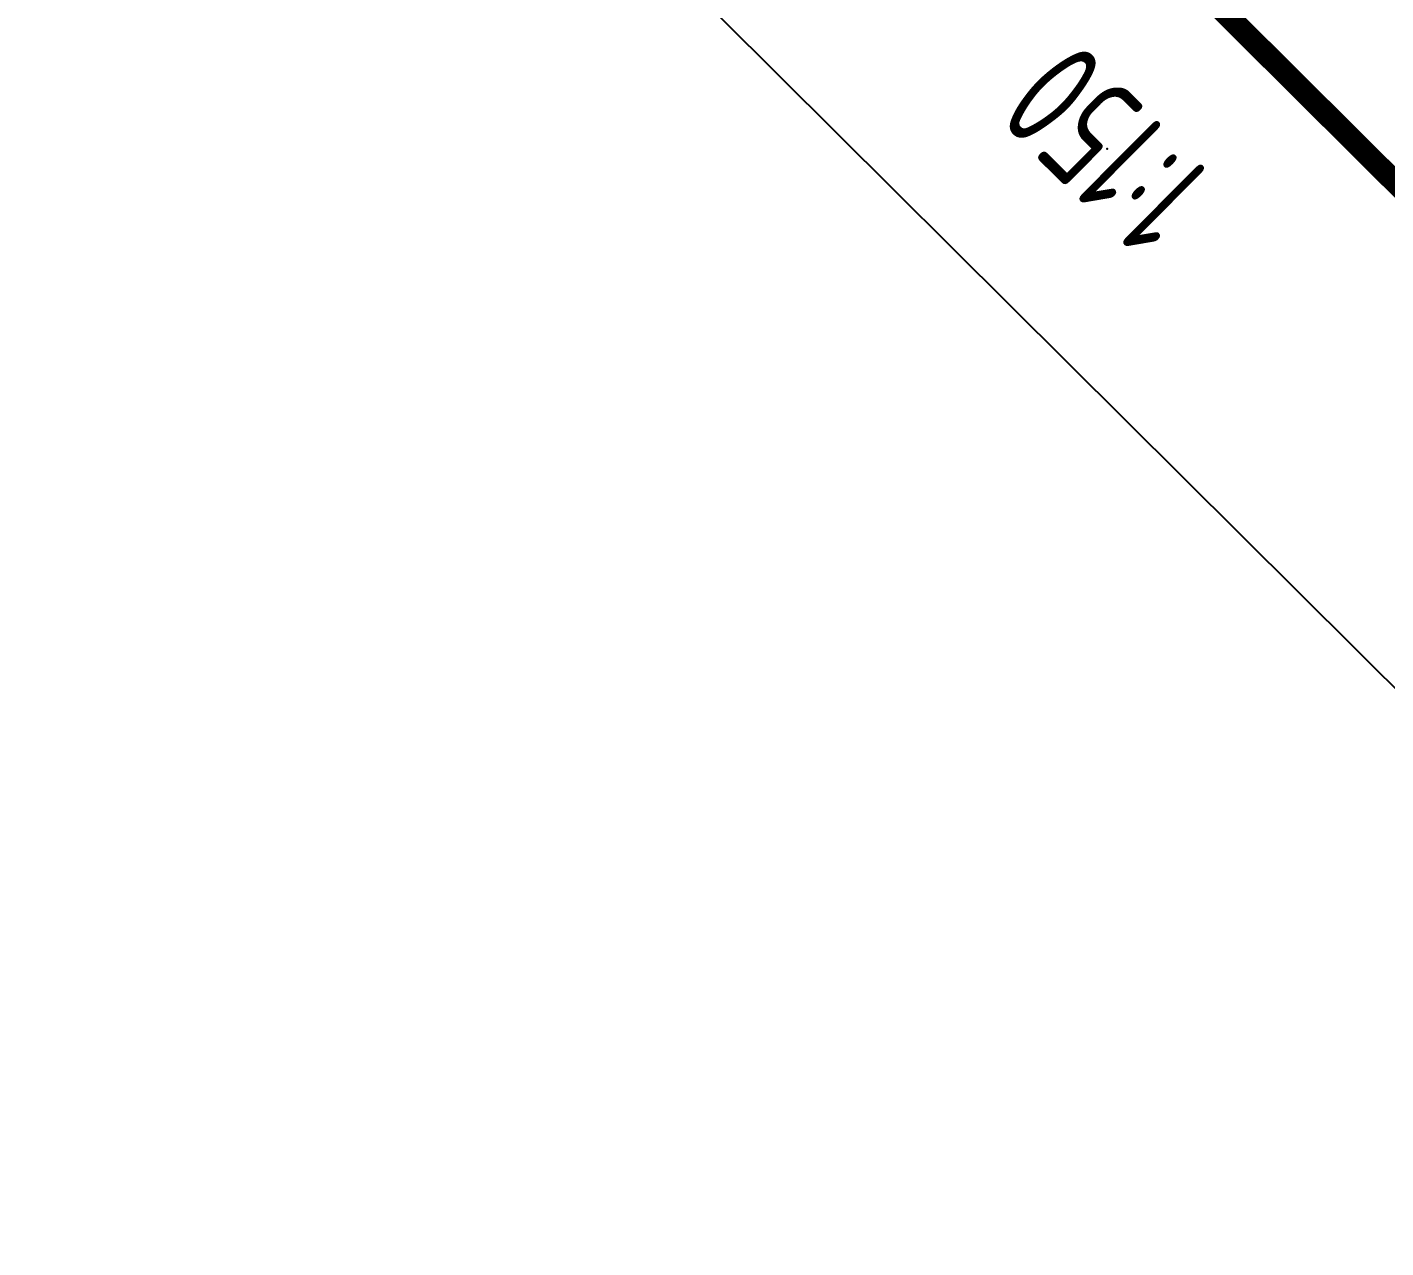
# Model space of a CAD drawing. Extents: x 517450926 to 520131079, y 3499134486 to 3500888201.
# Drawn here: x 518444902 to 518449448, y 3500376627 to 3500380711 of the extents above; entities that cross this region are included whole.
import ezdxf
from ezdxf.enums import TextEntityAlignment as Align

# ---------------------------------------------------------------- set-up
doc = ezdxf.new("R2010")
doc.units = 0
doc.header["$LTSCALE"] = 1000
doc.header["$MEASUREMENT"] = 0
doc.layers.get('0').update_dxf_attribs({"linetype": 'CONTINUOUS'})
doc.layers.add('C-SHET-LOGO', color=7, linetype='CONTINUOUS')
doc.layers.add('C-SHET-SHET', color=144, linetype='CONTINUOUS')
doc.styles.get("Standard").update_dxf_attribs({"font": 'Tssdeng.shx', "bigfont": 'Tssdchn.shx'})
doc.styles.add('TH-STYLE1', font='Tssdeng.shx', dxfattribs={"width": 0.7, "bigfont": 'Tssdchn.shx'})
doc.styles.add('TH-STYLE2', font='', dxfattribs={"width": 0.8})
doc.styles.get('TH-STYLE2').set_extended_font_data('STXihei')

# ---------------------------------------------------------------- blocks, each defined once
blk = doc.blocks.new('LOGO2020')
at = {"const_width": 0.5}
blk.add_lwpolyline([(80, 0), (0, 0), (0, 44), (80, 44)], close=True, dxfattribs=at)
at = {"lineweight": 9}
blk.add_lwpolyline([(79.933, 0), (0, 0), (0, 44), (79.933, 44), (79.933, 0)], dxfattribs=at)
at = {"insert": (40.067, 23.02), "char_height": 2.7, "width": 80.94543, "attachment_point": 5, "style": 'TH-STYLE2'}
blk.add_mtext('{\\fSimHei|b1|i0|c134|p2;\\W1;\\T1.1;上 海 天 华 建 筑 设 计 有 限 公 司}', dxfattribs=at)
blk = doc.blocks.new('SH_THAPE_A1L2')
blk.add_lwpolyline([(1171, 301), (1171, 293), (1251, 293), (1251, 301)], close=True)
blk.add_point((1221, 297))
at = {"layer": 'C-SHET-LOGO', "xscale": 1.000832973929552, "yscale": 1.000832973929552, "zscale": 1.000832973929552}
blk.add_blockref('LOGO2020', (1171, 248.963), dxfattribs=at)
blk.add_attdef('作废标记', text='', height=400).set_placement((658, 330.5), align=Align.MIDDLE_CENTER)

msp = doc.modelspace()

# ---------------------------------------------------------------- block references
at = {"layer": 'C-SHET-SHET', "xscale": 150, "yscale": 150, "zscale": 150, "rotation": 135.1572922948761}
msp.add_blockref('SH_THAPE_A1L2', (518609792.2772, 3500282741.2279), dxfattribs=at)

# ---------------------------------------------------------------- texts
at = {"layer": 'C-SHET-SHET', "insert": (518448515.6202, 3500380303.8483), "char_height": 375, "attachment_point": 5, "rotation": 135.1572923, "style": 'TH-STYLE1'}
msp.add_mtext('1:150', dxfattribs=at)

doc.saveas('drawing.dxf')
